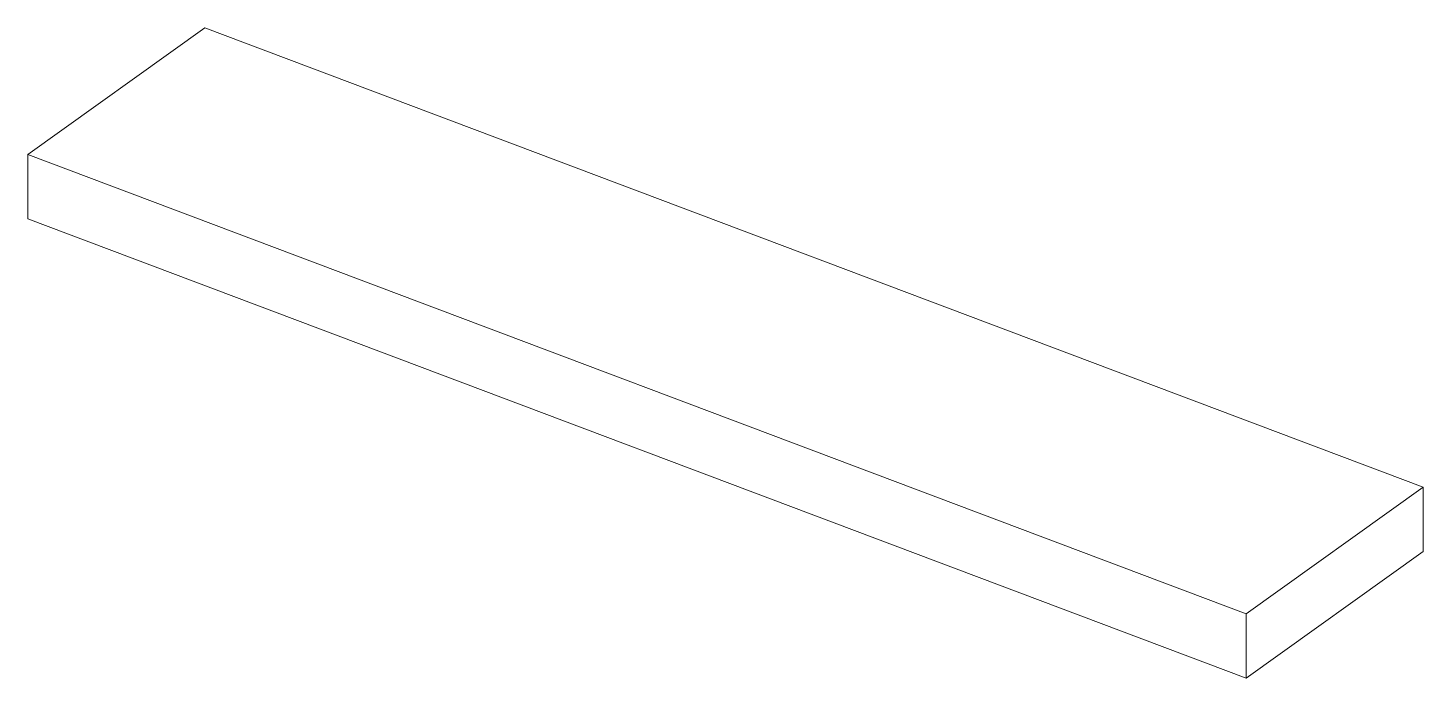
# Model space of a CAD drawing. Header units: inches. Extents: x -2.32 to 2.32, y -0.97 to 1.19.
import ezdxf

# ---------------------------------------------------------------- set-up
doc = ezdxf.new("R2010")
doc.units = ezdxf.units.IN
doc.header["$MEASUREMENT"] = 0

msp = doc.modelspace()

# ---------------------------------------------------------------- linework, layer by layer
at = {"color": 7, "linetype": 'Continuous', "lineweight": 15}
for p, q in [((-1.7288, 1.1865), (-2.3165, 0.7665)), ((2.3165, -0.3392), (-1.7288, 1.1865)), ((-2.3165, 0.7665), (1.7288, -0.7592)), ((-2.3165, 0.7665), (-2.3165, 0.5528)), ((-2.3165, 0.5528), (1.7288, -0.9729)), ((1.7288, -0.7592), (2.3165, -0.3392)), ((2.3165, -0.3392), (2.3165, -0.5528)), ((1.7288, -0.9729), (2.3165, -0.5528)), ((1.7288, -0.7592), (1.7288, -0.9729))]:
    msp.add_line(p, q, dxfattribs=at)

doc.saveas('drawing.dxf')
